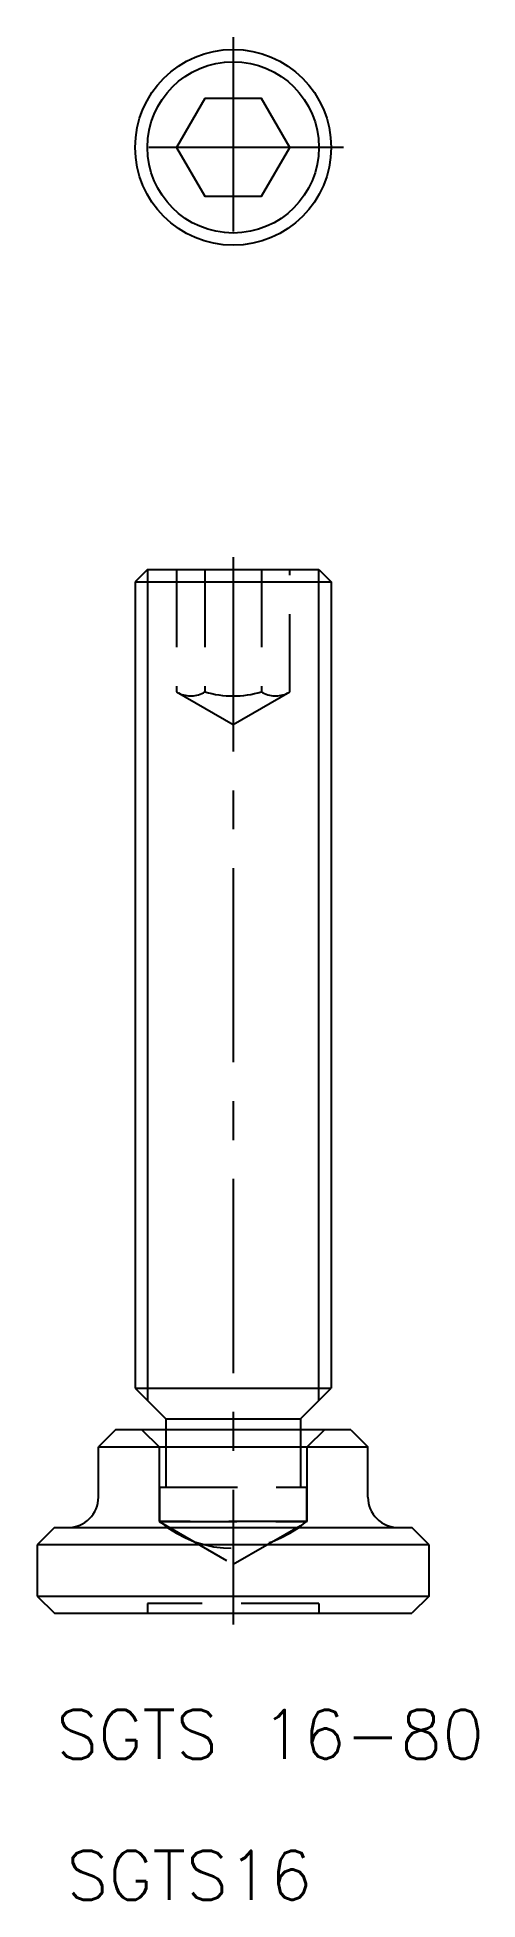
# Model space of a CAD drawing. Extents: x 100 to 136, y 81 to 233.
import ezdxf
from ezdxf.enums import TextEntityAlignment as Align

# ---------------------------------------------------------------- set-up
doc = ezdxf.new("R2010")
doc.units = 0
doc.header["$LTSCALE"] = 0.5
doc.linetypes.add('CENTER', pattern=[50.8, 31.75, -6.35, 6.35, -6.35])
doc.linetypes.add('DASHED', pattern=[19.05, 12.7, -6.35])
doc.layers.get('0').update_dxf_attribs({"linetype": 'CONTINUOUS'})
doc.layers.add('CENTER', color=1, linetype='CENTER')
doc.layers.add('NOTE', color=9, linetype='CONTINUOUS')
doc.styles.get("Standard").update_dxf_attribs({"font": 'txt.shx'})

msp = doc.modelspace()

# ---------------------------------------------------------------- linework, layer by layer
for p, q in [((109.304077, 189.370357), (108.304077, 188.370357)), ((109.304077, 189.370357), (123.304477, 189.370357)), ((123.304477, 189.370357), (124.304477, 188.370357)), ((108.304077, 188.370357), (108.304077, 122.470557)), ((108.304077, 188.370357), (124.304477, 188.370357)), ((124.304477, 188.370357), (124.304477, 122.470557)), ((109.304077, 172.395407), (109.304077, 172.395507)), ((109.304077, 155.420457), (109.304177, 155.420457)), ((108.304077, 122.470557), (124.304477, 122.470557)), ((108.304077, 122.470557), (110.804077, 119.970557)), ((121.804477, 119.970557), (124.304477, 122.470557)), ((106.704477, 119.070539), (105.304477, 117.670537)), ((125.904477, 119.070537), (106.704477, 119.070537)), ((110.804077, 119.970557), (121.804477, 119.970557)), ((110.804077, 119.970557), (110.804077, 119.070537)), ((121.804477, 119.970557), (121.804477, 119.070537)), ((125.904477, 119.070537), (127.304477, 117.670537)), ((105.304477, 117.670537), (127.304477, 117.670537)), ((105.304477, 113.570537), (105.304477, 117.670537)), ((127.304477, 113.570537), (127.304477, 117.670537)), ((101.704477, 111.070537), (100.304477, 109.670537)), ((132.304477, 109.670537), (100.304477, 109.670537)), ((100.304477, 109.670537), (100.304477, 105.470537)), ((101.704477, 111.070537), (130.904477, 111.070537)), ((132.304477, 109.670537), (130.904477, 111.070537)), ((132.304477, 105.470537), (132.304477, 109.670537)), ((100.304477, 105.470537), (132.304477, 105.470537)), ((100.304477, 105.470537), (101.704477, 104.070537)), ((132.304477, 105.470537), (130.904477, 104.070537)), ((101.704477, 104.070537), (130.904477, 104.070537))]:
    msp.add_line(p, q)
at = {"color": 3}
for p, q in [((109.304077, 189.370357), (109.304077, 121.470557)), ((123.304477, 121.470557), (123.304477, 189.370357))]:
    msp.add_line(p, q, dxfattribs=at)
at = {"color": 3, "linetype": 'DASHED'}
for p, q in [((111.685277, 189.370357), (111.685277, 179.370357)), ((113.994677, 189.370357), (113.994677, 179.370357)), ((118.613477, 189.370357), (118.613477, 179.370357)), ((120.922477, 179.370357), (120.922477, 189.370357)), ((111.685277, 179.370357), (116.304477, 176.703357)), ((116.304477, 176.703357), (120.922477, 179.370357)), ((108.854477, 119.070537), (110.254477, 117.670537)), ((110.804077, 119.070537), (110.804077, 114.370557)), ((121.804477, 119.070537), (121.804477, 114.370557)), ((123.754477, 119.07054), (122.354477, 117.670537)), ((110.254477, 117.670537), (110.254477, 111.570537)), ((122.354477, 111.570537), (122.354477, 117.670537)), ((110.304077, 114.370557), (122.304477, 114.370557)), ((110.304077, 111.570557), (110.304077, 114.370557)), ((122.304477, 114.370557), (122.304477, 111.570557)), ((110.254477, 111.570537), (116.304482, 108.077537)), ((110.254477, 111.570537), (122.354477, 111.570537)), ((122.304477, 111.570557), (110.304077, 111.570557)), ((116.30447, 108.077537), (122.354467, 111.570537)), ((123.304477, 104.870537), (109.304477, 104.870537)), ((109.304477, 104.870537), (109.304477, 104.070537)), ((123.304477, 104.870537), (123.304477, 104.070537))]:
    msp.add_line(p, q, dxfattribs=at)
msp.add_lwpolyline([(113.994677, 227.864909), (111.685277, 223.864909), (113.994677, 219.864909), (118.613477, 219.864909), (120.922477, 223.864909), (118.613477, 227.864909), (113.994677, 227.864909)])
msp.add_circle((116.304477, 223.864909), 8)
at = {"color": 3}
msp.add_circle((116.304477, 223.864909), 7, dxfattribs=at)
at = {"color": 3, "linetype": 'DASHED'}
for centre, radius, start, end in [((112.839977, 181.193357), 2.15755, 242.357022, 302.35699), ((116.304477, 187.163357), 8.1277, 253.492972, 286.506972), ((119.768477, 181.193357), 2.15755, 237.643012, 297.64298), ((116.304477, 118.652357), 9.28182, 229.727027, 310.272975)]:
    msp.add_arc(centre, radius, start, end, dxfattribs=at)
for centre, start, end in [((102.804477, 113.570537), 270, 0), ((129.804477, 113.570537), 180, 270)]:
    msp.add_arc(centre, 2.5, start, end)
at = {"layer": 'CENTER'}
for p, q in [((116.304477, 232.864909), (116.304477, 214.864909)), ((125.304477, 223.864909), (107.304077, 223.864909)), ((116.304477, 190.370357), (116.304477, 103.153971))]:
    msp.add_line(p, q, dxfattribs=at)

# ---------------------------------------------------------------- texts
at = {"layer": 'NOTE'}
for s, p in [('SGTS 16-80', (119.324279, 90.968543)), ('SGTS16', (112.714958, 79.457756))]:
    msp.add_text(s, height=4, dxfattribs=at).set_placement(p, align=Align.BOTTOM_CENTER)

doc.saveas('drawing.dxf')
